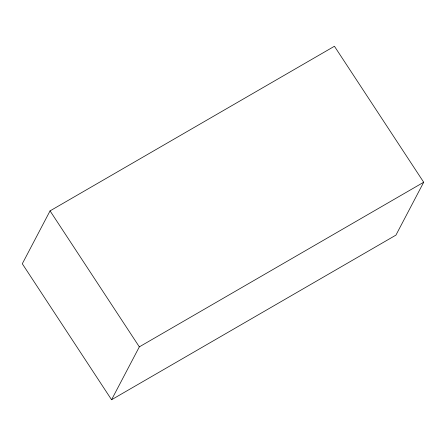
<?xml version="1.0" encoding="UTF-8"?>
<svg xmlns="http://www.w3.org/2000/svg" width="446" height="446" viewBox="0 0 446 446"><rect width="100%" height="100%" fill="white"/><g stroke="black" fill="none" stroke-linecap="round" stroke-linejoin="round"><path stroke-width="0.67" d="M50.063 210.88L22.3 263.759L111.567 399.739L395.937 235.12L423.7 182.241L334.433 46.261L50.063 210.88L139.33 346.86L111.567 399.739M139.33 346.86L423.7 182.241"/></g></svg>
